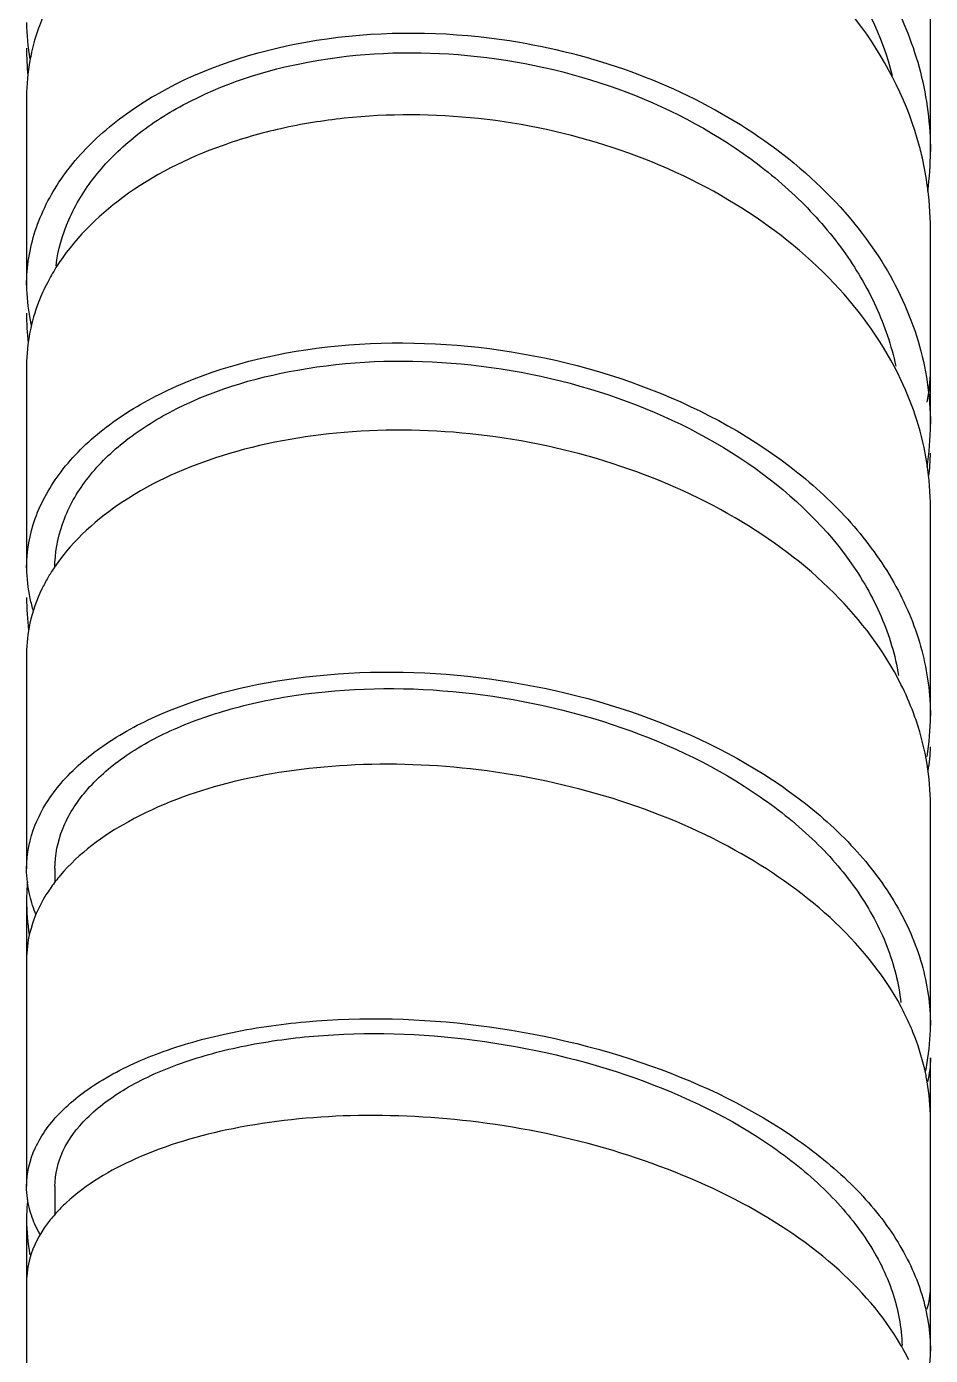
# Model space of a CAD drawing. Header units: millimetres. Extents: x 3766 to 4318, y 26587 to 26937.
# Drawn here: x 4188.82 to 4204.82, y 26882.65 to 26906.19 of the extents above; entities that cross this region are included whole.
import ezdxf

# ---------------------------------------------------------------- set-up
doc = ezdxf.new("R2010")
doc.units = ezdxf.units.MM

msp = doc.modelspace()

# ---------------------------------------------------------------- linework, layer by layer
for points, knots in [([(4197.026, 26910.741), (4197.857, 26910.637), (4198.678, 26910.431), (4199.459, 26910.125), (4199.459, 26910.125), (4200.223, 26909.825), (4200.948, 26909.429), (4201.604, 26908.937), (4201.604, 26908.937), (4202.223, 26908.471), (4202.78, 26907.92), (4203.226, 26907.284), (4203.226, 26907.284), (4203.644, 26906.69), (4203.965, 26906.023), (4204.147, 26905.323)], [0, 0, 0, 0, 0.25, 0.25, 0.25, 0.25, 0.5, 0.5, 0.5, 0.5, 0.75, 0.75, 0.75, 0.75, 1, 1, 1, 1]), ([(4204.628, 26904.065), (4204.427, 26904.818), (4204.07, 26905.537), (4203.608, 26906.172), (4203.608, 26906.172), (4203.115, 26906.855), (4202.503, 26907.443), (4201.823, 26907.937), (4201.823, 26907.937), (4201.102, 26908.459), (4200.308, 26908.874), (4199.471, 26909.183), (4199.471, 26909.183), (4198.618, 26909.497), (4197.721, 26909.702), (4196.82, 26909.793)], [0, 0, 0, 0, 0.25, 0.25, 0.25, 0.25, 0.5, 0.5, 0.5, 0.5, 0.75, 0.75, 0.75, 0.75, 1, 1, 1, 1]), ([(4204.117, 26906.73), (4204.343, 26906.304), (4204.523, 26905.85), (4204.644, 26905.38), (4204.644, 26905.38), (4204.76, 26904.922), (4204.822, 26904.449), (4204.822, 26903.978)], [0, 0, 0, 0, 0.5, 0.5, 0.5, 0.5, 1, 1, 1, 1]), ([(4189.097, 26906.342), (4189.072, 26906.282), (4189.048, 26906.219), (4189.026, 26906.158), (4189.026, 26906.158), (4188.961, 26905.972), (4188.91, 26905.782), (4188.875, 26905.589)], [0, 0, 0, 0, 0.5, 0.5, 0.5, 0.5, 1, 1, 1, 1]), ([(4188.816, 26901.606), (4188.816, 26901.931), (4188.87, 26902.259), (4188.97, 26902.569), (4188.97, 26902.569), (4189.076, 26902.895), (4189.234, 26903.202), (4189.426, 26903.485), (4189.426, 26903.485), (4189.636, 26903.791), (4189.889, 26904.067), (4190.166, 26904.311), (4190.166, 26904.311), (4190.473, 26904.58), (4190.808, 26904.812), (4191.163, 26905.012), (4191.163, 26905.012), (4191.962, 26905.463), (4192.85, 26905.751), (4193.759, 26905.913), (4193.759, 26905.913), (4194.77, 26906.094), (4195.804, 26906.118), (4196.82, 26906.011)], [0, 0, 0, 0, 0.166667, 0.166667, 0.166667, 0.166667, 0.333333, 0.333333, 0.333333, 0.333333, 0.5, 0.5, 0.5, 0.5, 0.666667, 0.666667, 0.666667, 0.666667, 0.833333, 0.833333, 0.833333, 0.833333, 1, 1, 1, 1]), ([(4196.82, 26906.011), (4197.556, 26905.933), (4198.286, 26905.784), (4198.995, 26905.565), (4198.995, 26905.565), (4199.693, 26905.351), (4200.369, 26905.069), (4201.009, 26904.715), (4201.009, 26904.715), (4201.616, 26904.38), (4202.19, 26903.98), (4202.705, 26903.51), (4202.705, 26903.51), (4203.185, 26903.073), (4203.615, 26902.576), (4203.959, 26902.028)], [0, 0, 0, 0, 0.25, 0.25, 0.25, 0.25, 0.5, 0.5, 0.5, 0.5, 0.75, 0.75, 0.75, 0.75, 1, 1, 1, 1]), ([(4189.339, 26901.954), (4189.373, 26902.234), (4189.451, 26902.508), (4189.563, 26902.766), (4189.563, 26902.766), (4189.682, 26903.04), (4189.841, 26903.296), (4190.024, 26903.53), (4190.024, 26903.53), (4190.225, 26903.784), (4190.457, 26904.013), (4190.707, 26904.218), (4190.707, 26904.218), (4190.98, 26904.44), (4191.277, 26904.633), (4191.588, 26904.8), (4191.588, 26904.8), (4192.284, 26905.174), (4193.048, 26905.421), (4193.828, 26905.565), (4193.828, 26905.565), (4194.695, 26905.726), (4195.579, 26905.76), (4196.456, 26905.692), (4196.456, 26905.692), (4197.366, 26905.62), (4198.266, 26905.437), (4199.13, 26905.14), (4199.13, 26905.14), (4199.972, 26904.849), (4200.779, 26904.452), (4201.505, 26903.942), (4201.505, 26903.942), (4201.85, 26903.699), (4202.178, 26903.431), (4202.482, 26903.137), (4202.482, 26903.137), (4202.771, 26902.856), (4203.038, 26902.552), (4203.275, 26902.224), (4203.275, 26902.224), (4203.5, 26901.913), (4203.696, 26901.579), (4203.856, 26901.229), (4203.856, 26901.229), (4204.01, 26900.892), (4204.13, 26900.539), (4204.209, 26900.177)], [0, 0, 0, 0, 0.083333, 0.083333, 0.083333, 0.083333, 0.166667, 0.166667, 0.166667, 0.166667, 0.25, 0.25, 0.25, 0.25, 0.333333, 0.333333, 0.333333, 0.333333, 0.416667, 0.416667, 0.416667, 0.416667, 0.5, 0.5, 0.5, 0.5, 0.583333, 0.583333, 0.583333, 0.583333, 0.666667, 0.666667, 0.666667, 0.666667, 0.75, 0.75, 0.75, 0.75, 0.833333, 0.833333, 0.833333, 0.833333, 0.916667, 0.916667, 0.916667, 0.916667, 1, 1, 1, 1]), ([(4196.82, 26904.559), (4196.032, 26904.643), (4195.23, 26904.649), (4194.442, 26904.564), (4194.442, 26904.564), (4194.065, 26904.524), (4193.69, 26904.463), (4193.32, 26904.38), (4193.32, 26904.38), (4192.968, 26904.301), (4192.619, 26904.2), (4192.278, 26904.079), (4192.278, 26904.079), (4191.655, 26903.855), (4191.057, 26903.558), (4190.522, 26903.164), (4190.522, 26903.164), (4190.058, 26902.82), (4189.642, 26902.404), (4189.337, 26901.919)], [0, 0, 0, 0, 0.2, 0.2, 0.2, 0.2, 0.4, 0.4, 0.4, 0.4, 0.6, 0.6, 0.6, 0.6, 0.8, 0.8, 0.8, 0.8, 1, 1, 1, 1]), ([(4204.3, 26899.932), (4204.004, 26900.559), (4203.595, 26901.134), (4203.117, 26901.64), (4203.117, 26901.64), (4202.601, 26902.188), (4202.005, 26902.654), (4201.365, 26903.046), (4201.365, 26903.046), (4200.686, 26903.462), (4199.957, 26903.792), (4199.201, 26904.043), (4199.201, 26904.043), (4198.428, 26904.299), (4197.626, 26904.472), (4196.82, 26904.559)], [0, 0, 0, 0, 0.25, 0.25, 0.25, 0.25, 0.5, 0.5, 0.5, 0.5, 0.75, 0.75, 0.75, 0.75, 1, 1, 1, 1]), ([(4203.959, 26902.028), (4204.232, 26901.589), (4204.454, 26901.115), (4204.602, 26900.619), (4204.602, 26900.619), (4204.745, 26900.141), (4204.822, 26899.642), (4204.822, 26899.146)], [0, 0, 0, 0, 0.5, 0.5, 0.5, 0.5, 1, 1, 1, 1]), ([(4189.101, 26901.48), (4189.076, 26901.423), (4189.052, 26901.365), (4189.029, 26901.307), (4189.029, 26901.307), (4188.964, 26901.135), (4188.911, 26900.959), (4188.875, 26900.778)], [0, 0, 0, 0, 0.5, 0.5, 0.5, 0.5, 1, 1, 1, 1]), ([(4188.816, 26896.602), (4188.816, 26896.897), (4188.871, 26897.195), (4188.97, 26897.475), (4188.97, 26897.475), (4189.077, 26897.773), (4189.235, 26898.051), (4189.426, 26898.303), (4189.426, 26898.303), (4189.639, 26898.583), (4189.892, 26898.83), (4190.166, 26899.047), (4190.166, 26899.047), (4190.475, 26899.292), (4190.811, 26899.498), (4191.163, 26899.674), (4191.163, 26899.674), (4191.971, 26900.081), (4192.858, 26900.328), (4193.759, 26900.464), (4193.759, 26900.464), (4194.774, 26900.615), (4195.806, 26900.621), (4196.82, 26900.508)], [0, 0, 0, 0, 0.166667, 0.166667, 0.166667, 0.166667, 0.333333, 0.333333, 0.333333, 0.333333, 0.5, 0.5, 0.5, 0.5, 0.666667, 0.666667, 0.666667, 0.666667, 0.833333, 0.833333, 0.833333, 0.833333, 1, 1, 1, 1]), ([(4196.82, 26900.508), (4197.863, 26900.39), (4198.896, 26900.141), (4199.881, 26899.757), (4199.881, 26899.757), (4200.812, 26899.395), (4201.699, 26898.909), (4202.476, 26898.287), (4202.476, 26898.287), (4202.835, 26897.999), (4203.171, 26897.681), (4203.472, 26897.333), (4203.472, 26897.333), (4203.754, 26897.006), (4204.004, 26896.652), (4204.212, 26896.273), (4204.212, 26896.273), (4204.407, 26895.915), (4204.563, 26895.536), (4204.668, 26895.141), (4204.668, 26895.141), (4204.768, 26894.761), (4204.822, 26894.368), (4204.822, 26893.976)], [0, 0, 0, 0, 0.166667, 0.166667, 0.166667, 0.166667, 0.333333, 0.333333, 0.333333, 0.333333, 0.5, 0.5, 0.5, 0.5, 0.666667, 0.666667, 0.666667, 0.666667, 0.833333, 0.833333, 0.833333, 0.833333, 1, 1, 1, 1]), ([(4189.317, 26896.6), (4189.317, 26896.862), (4189.364, 26897.126), (4189.451, 26897.374), (4189.451, 26897.374), (4189.542, 26897.639), (4189.677, 26897.888), (4189.843, 26898.113), (4189.843, 26898.113), (4190.024, 26898.363), (4190.243, 26898.585), (4190.481, 26898.783), (4190.481, 26898.783), (4190.748, 26899.003), (4191.04, 26899.191), (4191.345, 26899.355), (4191.345, 26899.355), (4192.05, 26899.729), (4192.827, 26899.967), (4193.617, 26900.106), (4193.617, 26900.106), (4194.516, 26900.266), (4195.43, 26900.3), (4196.337, 26900.229), (4196.337, 26900.229), (4197.284, 26900.156), (4198.223, 26899.967), (4199.125, 26899.665), (4199.125, 26899.665), (4199.996, 26899.373), (4200.831, 26898.976), (4201.589, 26898.455), (4201.589, 26898.455), (4202.277, 26897.983), (4202.902, 26897.408), (4203.385, 26896.732), (4203.385, 26896.732), (4203.607, 26896.422), (4203.798, 26896.09), (4203.949, 26895.74), (4203.949, 26895.74), (4204.093, 26895.405), (4204.198, 26895.054), (4204.258, 26894.697)], [0, 0, 0, 0, 0.090909, 0.090909, 0.090909, 0.090909, 0.181818, 0.181818, 0.181818, 0.181818, 0.272727, 0.272727, 0.272727, 0.272727, 0.363636, 0.363636, 0.363636, 0.363636, 0.454545, 0.454545, 0.454545, 0.454545, 0.545455, 0.545455, 0.545455, 0.545455, 0.636364, 0.636364, 0.636364, 0.636364, 0.727273, 0.727273, 0.727273, 0.727273, 0.818182, 0.818182, 0.818182, 0.818182, 0.909091, 0.909091, 0.909091, 0.909091, 1, 1, 1, 1]), ([(4196.82, 26898.96), (4196.032, 26899.051), (4195.233, 26899.067), (4194.442, 26899.001), (4194.442, 26899.001), (4193.708, 26898.94), (4192.98, 26898.807), (4192.278, 26898.587), (4192.278, 26898.587), (4191.661, 26898.393), (4191.064, 26898.132), (4190.522, 26897.773), (4190.522, 26897.773), (4190.066, 26897.471), (4189.649, 26897.099), (4189.338, 26896.653)], [0, 0, 0, 0, 0.25, 0.25, 0.25, 0.25, 0.5, 0.5, 0.5, 0.5, 0.75, 0.75, 0.75, 0.75, 1, 1, 1, 1]), ([(4204.3, 26894.538), (4204.002, 26895.135), (4203.591, 26895.677), (4203.117, 26896.152), (4203.117, 26896.152), (4202.597, 26896.675), (4202.001, 26897.116), (4201.365, 26897.488), (4201.365, 26897.488), (4200.682, 26897.887), (4199.953, 26898.204), (4199.201, 26898.446), (4199.201, 26898.446), (4198.427, 26898.696), (4197.626, 26898.868), (4196.82, 26898.96)], [0, 0, 0, 0, 0.25, 0.25, 0.25, 0.25, 0.5, 0.5, 0.5, 0.5, 0.75, 0.75, 0.75, 0.75, 1, 1, 1, 1]), ([(4189.192, 26896.425), (4189.155, 26896.36), (4189.12, 26896.295), (4189.088, 26896.229), (4189.088, 26896.229), (4188.994, 26896.035), (4188.921, 26895.83), (4188.875, 26895.62)], [0, 0, 0, 0, 0.5, 0.5, 0.5, 0.5, 1, 1, 1, 1]), ([(4188.816, 26891.274), (4188.816, 26891.538), (4188.873, 26891.805), (4188.97, 26892.052), (4188.97, 26892.052), (4189.079, 26892.321), (4189.238, 26892.567), (4189.426, 26892.788), (4189.426, 26892.788), (4189.642, 26893.04), (4189.895, 26893.258), (4190.166, 26893.446), (4190.166, 26893.446), (4190.478, 26893.664), (4190.815, 26893.845), (4191.163, 26893.998), (4191.163, 26893.998), (4191.982, 26894.357), (4192.866, 26894.565), (4193.759, 26894.671), (4193.759, 26894.671), (4194.777, 26894.792), (4195.806, 26894.782), (4196.82, 26894.66)], [0, 0, 0, 0, 0.166667, 0.166667, 0.166667, 0.166667, 0.333333, 0.333333, 0.333333, 0.333333, 0.5, 0.5, 0.5, 0.5, 0.666667, 0.666667, 0.666667, 0.666667, 0.833333, 0.833333, 0.833333, 0.833333, 1, 1, 1, 1]), ([(4196.82, 26894.66), (4197.861, 26894.535), (4198.892, 26894.293), (4199.881, 26893.924), (4199.881, 26893.924), (4200.805, 26893.579), (4201.691, 26893.121), (4202.476, 26892.529), (4202.476, 26892.529), (4202.832, 26892.26), (4203.168, 26891.961), (4203.472, 26891.632), (4203.472, 26891.632), (4203.751, 26891.328), (4204.003, 26890.997), (4204.212, 26890.639), (4204.212, 26890.639), (4204.406, 26890.308), (4204.562, 26889.953), (4204.668, 26889.582), (4204.668, 26889.582), (4204.768, 26889.229), (4204.822, 26888.861), (4204.822, 26888.496)], [0, 0, 0, 0, 0.166667, 0.166667, 0.166667, 0.166667, 0.333333, 0.333333, 0.333333, 0.333333, 0.5, 0.5, 0.5, 0.5, 0.666667, 0.666667, 0.666667, 0.666667, 0.833333, 0.833333, 0.833333, 0.833333, 1, 1, 1, 1]), ([(4189.318, 26891.279), (4189.318, 26891.517), (4189.368, 26891.758), (4189.456, 26891.98), (4189.456, 26891.98), (4189.554, 26892.222), (4189.697, 26892.444), (4189.865, 26892.644), (4189.865, 26892.644), (4190.058, 26892.87), (4190.284, 26893.068), (4190.526, 26893.24), (4190.526, 26893.24), (4190.806, 26893.437), (4191.107, 26893.602), (4191.42, 26893.741), (4191.42, 26893.741), (4191.772, 26893.897), (4192.138, 26894.023), (4192.51, 26894.123), (4192.51, 26894.123), (4192.92, 26894.233), (4193.336, 26894.315), (4193.756, 26894.369), (4193.756, 26894.369), (4194.675, 26894.491), (4195.612, 26894.493), (4196.535, 26894.395), (4196.535, 26894.395), (4197.495, 26894.295), (4198.443, 26894.089), (4199.356, 26893.771), (4199.356, 26893.771), (4200.222, 26893.47), (4201.057, 26893.069), (4201.809, 26892.547), (4201.809, 26892.547), (4202.155, 26892.308), (4202.483, 26892.044), (4202.784, 26891.75), (4202.784, 26891.75), (4203.064, 26891.478), (4203.319, 26891.18), (4203.54, 26890.859), (4203.54, 26890.859), (4203.745, 26890.559), (4203.92, 26890.238), (4204.051, 26889.9), (4204.051, 26889.9), (4204.175, 26889.578), (4204.261, 26889.243), (4204.299, 26888.903)], [0, 0, 0, 0, 0.076923, 0.076923, 0.076923, 0.076923, 0.153846, 0.153846, 0.153846, 0.153846, 0.230769, 0.230769, 0.230769, 0.230769, 0.307692, 0.307692, 0.307692, 0.307692, 0.384615, 0.384615, 0.384615, 0.384615, 0.461538, 0.461538, 0.461538, 0.461538, 0.538462, 0.538462, 0.538462, 0.538462, 0.615385, 0.615385, 0.615385, 0.615385, 0.692308, 0.692308, 0.692308, 0.692308, 0.769231, 0.769231, 0.769231, 0.769231, 0.846154, 0.846154, 0.846154, 0.846154, 0.923077, 0.923077, 0.923077, 0.923077, 1, 1, 1, 1]), ([(4196.82, 26893.025), (4196.048, 26893.119), (4195.268, 26893.148), (4194.492, 26893.104), (4194.492, 26893.104), (4193.773, 26893.065), (4193.059, 26892.962), (4192.363, 26892.783), (4192.363, 26892.783), (4191.758, 26892.628), (4191.168, 26892.412), (4190.62, 26892.107), (4190.62, 26892.107), (4190.168, 26891.857), (4189.745, 26891.547), (4189.413, 26891.156)], [0, 0, 0, 0, 0.25, 0.25, 0.25, 0.25, 0.5, 0.5, 0.5, 0.5, 0.75, 0.75, 0.75, 0.75, 1, 1, 1, 1]), ([(4204.303, 26888.827), (4203.667, 26890.013), (4202.559, 26890.936), (4201.367, 26891.599), (4201.367, 26891.599), (4200.673, 26891.985), (4199.95, 26892.282), (4199.202, 26892.515), (4199.202, 26892.515), (4198.427, 26892.756), (4197.625, 26892.927), (4196.82, 26893.025)], [0, 0, 0, 0, 0.333333, 0.333333, 0.333333, 0.333333, 0.666667, 0.666667, 0.666667, 0.666667, 1, 1, 1, 1]), ([(4189.31, 26891.027), (4189.257, 26890.957), (4189.207, 26890.884), (4189.16, 26890.809), (4189.16, 26890.809), (4189.03, 26890.599), (4188.929, 26890.369), (4188.871, 26890.128)], [0, 0, 0, 0, 0.5, 0.5, 0.5, 0.5, 1, 1, 1, 1]), ([(4188.816, 26885.648), (4188.816, 26885.879), (4188.874, 26886.113), (4188.97, 26886.327), (4188.97, 26886.327), (4189.08, 26886.567), (4189.242, 26886.78), (4189.426, 26886.967), (4189.426, 26886.967), (4189.646, 26887.19), (4189.899, 26887.376), (4190.166, 26887.537), (4190.166, 26887.537), (4190.482, 26887.727), (4190.818, 26887.881), (4191.163, 26888.008), (4191.163, 26888.008), (4191.558, 26888.155), (4191.963, 26888.269), (4192.375, 26888.357), (4192.375, 26888.357), (4192.831, 26888.455), (4193.293, 26888.522), (4193.759, 26888.563), (4193.759, 26888.563), (4194.775, 26888.654), (4195.807, 26888.626), (4196.82, 26888.499)], [0, 0, 0, 0, 0.142857, 0.142857, 0.142857, 0.142857, 0.285714, 0.285714, 0.285714, 0.285714, 0.428571, 0.428571, 0.428571, 0.428571, 0.571429, 0.571429, 0.571429, 0.571429, 0.714286, 0.714286, 0.714286, 0.714286, 0.857143, 0.857143, 0.857143, 0.857143, 1, 1, 1, 1]), ([(4196.82, 26888.499), (4197.859, 26888.368), (4198.888, 26888.132), (4199.881, 26887.779), (4199.881, 26887.779), (4200.797, 26887.453), (4201.683, 26887.026), (4202.476, 26886.467), (4202.476, 26886.467), (4202.831, 26886.216), (4203.167, 26885.941), (4203.472, 26885.633), (4203.472, 26885.633), (4203.749, 26885.352), (4204.002, 26885.046), (4204.212, 26884.713), (4204.212, 26884.713), (4204.404, 26884.407), (4204.562, 26884.08), (4204.668, 26883.735), (4204.668, 26883.735), (4204.767, 26883.409), (4204.822, 26883.07), (4204.822, 26882.731)], [0, 0, 0, 0, 0.166667, 0.166667, 0.166667, 0.166667, 0.333333, 0.333333, 0.333333, 0.333333, 0.5, 0.5, 0.5, 0.5, 0.666667, 0.666667, 0.666667, 0.666667, 0.833333, 0.833333, 0.833333, 0.833333, 1, 1, 1, 1]), ([(4189.318, 26885.649), (4189.318, 26885.862), (4189.37, 26886.076), (4189.46, 26886.27), (4189.46, 26886.27), (4189.562, 26886.491), (4189.713, 26886.685), (4189.884, 26886.855), (4189.884, 26886.855), (4190.087, 26887.058), (4190.322, 26887.229), (4190.569, 26887.376), (4190.569, 26887.376), (4190.861, 26887.549), (4191.171, 26887.689), (4191.489, 26887.806), (4191.489, 26887.806), (4191.856, 26887.94), (4192.233, 26888.043), (4192.615, 26888.123), (4192.615, 26888.123), (4193.039, 26888.211), (4193.467, 26888.271), (4193.899, 26888.309), (4193.899, 26888.309), (4194.845, 26888.39), (4195.803, 26888.36), (4196.746, 26888.238), (4196.746, 26888.238), (4197.719, 26888.113), (4198.678, 26887.891), (4199.604, 26887.562), (4199.604, 26887.562), (4200.465, 26887.256), (4201.298, 26886.857), (4202.044, 26886.334), (4202.044, 26886.334), (4202.379, 26886.1), (4202.696, 26885.84), (4202.986, 26885.553), (4202.986, 26885.553), (4203.251, 26885.289), (4203.493, 26885.002), (4203.698, 26884.69), (4203.698, 26884.69), (4203.885, 26884.403), (4204.04, 26884.097), (4204.149, 26883.772), (4204.149, 26883.772), (4204.25, 26883.468), (4204.311, 26883.149), (4204.32, 26882.829)], [0, 0, 0, 0, 0.076923, 0.076923, 0.076923, 0.076923, 0.153846, 0.153846, 0.153846, 0.153846, 0.230769, 0.230769, 0.230769, 0.230769, 0.307692, 0.307692, 0.307692, 0.307692, 0.384615, 0.384615, 0.384615, 0.384615, 0.461538, 0.461538, 0.461538, 0.461538, 0.538462, 0.538462, 0.538462, 0.538462, 0.615385, 0.615385, 0.615385, 0.615385, 0.692308, 0.692308, 0.692308, 0.692308, 0.769231, 0.769231, 0.769231, 0.769231, 0.846154, 0.846154, 0.846154, 0.846154, 0.923077, 0.923077, 0.923077, 0.923077, 1, 1, 1, 1]), ([(4204.764, 26887.502), (4204.752, 26887.576), (4204.737, 26887.649), (4204.72, 26887.723), (4204.72, 26887.723), (4204.669, 26887.946), (4204.598, 26888.166), (4204.513, 26888.378)], [0, 0, 0, 0, 0.5, 0.5, 0.5, 0.5, 1, 1, 1, 1]), ([(4196.82, 26886.784), (4196.069, 26886.879), (4195.311, 26886.919), (4194.553, 26886.899), (4194.553, 26886.899), (4193.855, 26886.879), (4193.157, 26886.808), (4192.472, 26886.67), (4192.472, 26886.67), (4191.88, 26886.551), (4191.3, 26886.382), (4190.746, 26886.135), (4190.746, 26886.135), (4190.299, 26885.935), (4189.872, 26885.687), (4189.516, 26885.356)], [0, 0, 0, 0, 0.25, 0.25, 0.25, 0.25, 0.5, 0.5, 0.5, 0.5, 0.75, 0.75, 0.75, 0.75, 1, 1, 1, 1]), ([(4204.3, 26882.835), (4203.994, 26883.365), (4203.58, 26883.832), (4203.117, 26884.238), (4203.117, 26884.238), (4202.586, 26884.705), (4201.991, 26885.088), (4201.365, 26885.414), (4201.365, 26885.414), (4200.674, 26885.772), (4199.946, 26886.057), (4199.201, 26886.281), (4199.201, 26886.281), (4198.422, 26886.515), (4197.624, 26886.681), (4196.82, 26886.784)], [0, 0, 0, 0, 0.25, 0.25, 0.25, 0.25, 0.5, 0.5, 0.5, 0.5, 0.75, 0.75, 0.75, 0.75, 1, 1, 1, 1]), ([(4189.061, 26884.787), (4189.04, 26884.822), (4189.021, 26884.858), (4189.002, 26884.896), (4189.002, 26884.896), (4188.95, 26885.002), (4188.906, 26885.111), (4188.875, 26885.225)], [0, 0, 0, 0, 0.5, 0.5, 0.5, 0.5, 1, 1, 1, 1]), ([(4189.337, 26885.175), (4189.282, 26885.114), (4189.228, 26885.05), (4189.18, 26884.983), (4189.18, 26884.983), (4189.045, 26884.799), (4188.937, 26884.593), (4188.875, 26884.375)], [0, 0, 0, 0, 0.5, 0.5, 0.5, 0.5, 1, 1, 1, 1])]:
    msp.add_open_spline(points, degree=3, knots=knots)
for points in [[(4204.822, 26903.978), (4204.822, 26903.978), (4204.822, 26907.181), (4204.822, 26907.181)], [(4188.816, 26906.259), (4188.816, 26906.043), (4188.836, 26905.826), (4188.875, 26905.612)], [(4188.816, 26905.805), (4188.816, 26905.643), (4188.823, 26905.481), (4188.838, 26905.32)], [(4188.875, 26905.589), (4188.836, 26905.375), (4188.816, 26905.158), (4188.816, 26904.94)], [(4188.816, 26904.94), (4188.816, 26904.94), (4188.816, 26904.94), (4188.816, 26904.94)], [(4188.816, 26904.94), (4188.816, 26904.94), (4188.816, 26901.606), (4188.816, 26901.606)], [(4204.664, 26903.923), (4204.653, 26903.97), (4204.641, 26904.018), (4204.628, 26904.065)], [(4204.776, 26903.275), (4204.807, 26903.507), (4204.822, 26903.743), (4204.822, 26903.978)], [(4204.761, 26903.419), (4204.736, 26903.589), (4204.704, 26903.756), (4204.664, 26903.923)], [(4204.822, 26902.602), (4204.822, 26902.876), (4204.802, 26903.149), (4204.761, 26903.419)], [(4204.822, 26902.602), (4204.822, 26902.602), (4204.822, 26902.602), (4204.822, 26902.602)], [(4204.822, 26899.146), (4204.822, 26899.146), (4204.822, 26902.602), (4204.822, 26902.602)], [(4189.337, 26901.919), (4189.283, 26901.832), (4189.232, 26901.744), (4189.186, 26901.653)], [(4189.186, 26901.653), (4189.156, 26901.597), (4189.128, 26901.538), (4189.101, 26901.48)], [(4188.816, 26901.606), (4188.816, 26901.41), (4188.835, 26901.213), (4188.873, 26901.02)], [(4188.816, 26901.114), (4188.816, 26900.936), (4188.826, 26900.759), (4188.844, 26900.583)], [(4188.873, 26901.02), (4188.881, 26900.977), (4188.89, 26900.935), (4188.901, 26900.892)], [(4188.875, 26900.778), (4188.836, 26900.581), (4188.816, 26900.382), (4188.816, 26900.183)], [(4188.816, 26900.183), (4188.816, 26900.183), (4188.816, 26900.183), (4188.816, 26900.183)], [(4188.816, 26900.183), (4188.816, 26900.183), (4188.816, 26896.602), (4188.816, 26896.602)], [(4204.765, 26899.539), (4204.803, 26899.721), (4204.822, 26899.908), (4204.822, 26900.094)], [(4204.581, 26899.217), (4204.503, 26899.462), (4204.41, 26899.7), (4204.3, 26899.932)], [(4204.763, 26898.435), (4204.723, 26898.7), (4204.661, 26898.961), (4204.581, 26899.217)], [(4204.764, 26898.387), (4204.802, 26898.639), (4204.822, 26898.892), (4204.822, 26899.146)], [(4204.79, 26898.219), (4204.811, 26898.356), (4204.822, 26898.497), (4204.822, 26898.636)], [(4204.822, 26897.669), (4204.822, 26897.926), (4204.802, 26898.183), (4204.763, 26898.435)], [(4204.822, 26897.669), (4204.822, 26897.669), (4204.822, 26897.669), (4204.822, 26897.669)], [(4204.822, 26893.976), (4204.822, 26893.976), (4204.822, 26897.669), (4204.822, 26897.669)], [(4188.816, 26896.602), (4188.816, 26896.42), (4188.836, 26896.239), (4188.875, 26896.062)], [(4189.303, 26896.604), (4189.265, 26896.545), (4189.227, 26896.486), (4189.192, 26896.425)], [(4189.338, 26896.653), (4189.326, 26896.637), (4189.314, 26896.62), (4189.303, 26896.604)], [(4188.816, 26896.075), (4188.816, 26895.881), (4188.828, 26895.687), (4188.852, 26895.495)], [(4188.875, 26896.062), (4188.891, 26895.984), (4188.911, 26895.909), (4188.934, 26895.834)], [(4188.875, 26895.62), (4188.836, 26895.444), (4188.816, 26895.263), (4188.816, 26895.081)], [(4188.816, 26895.081), (4188.816, 26895.081), (4188.816, 26895.081), (4188.816, 26895.081)], [(4188.816, 26895.081), (4188.816, 26895.081), (4188.816, 26891.274), (4188.816, 26891.274)], [(4204.521, 26894.032), (4204.456, 26894.205), (4204.383, 26894.374), (4204.3, 26894.538)], [(4204.573, 26893.885), (4204.557, 26893.935), (4204.539, 26893.984), (4204.521, 26894.032)], [(4204.763, 26893.128), (4204.72, 26893.385), (4204.657, 26893.639), (4204.573, 26893.885)], [(4204.764, 26893.263), (4204.802, 26893.499), (4204.822, 26893.738), (4204.822, 26893.976)], [(4204.78, 26893.006), (4204.808, 26893.148), (4204.822, 26893.291), (4204.822, 26893.434)], [(4204.822, 26892.405), (4204.822, 26892.648), (4204.802, 26892.89), (4204.763, 26893.128)], [(4204.822, 26892.405), (4204.822, 26892.405), (4204.822, 26892.405), (4204.822, 26892.405)], [(4204.822, 26888.496), (4204.822, 26888.496), (4204.822, 26892.405), (4204.822, 26892.405)], [(4188.874, 26890.797), (4188.836, 26890.952), (4188.816, 26891.113), (4188.816, 26891.274)], [(4189.318, 26891.279), (4189.318, 26891.279), (4189.318, 26891.279), (4189.318, 26891.279)], [(4189.318, 26891.279), (4189.318, 26891.279), (4189.318, 26891.027), (4189.318, 26891.027)], [(4188.83, 26891.041), (4188.822, 26890.932), (4188.816, 26890.824), (4188.816, 26890.716)], [(4189.33, 26891.054), (4189.323, 26891.045), (4189.317, 26891.037), (4189.31, 26891.027)], [(4189.413, 26891.156), (4189.385, 26891.122), (4189.357, 26891.089), (4189.33, 26891.054)], [(4188.985, 26890.456), (4188.938, 26890.567), (4188.901, 26890.681), (4188.874, 26890.797)], [(4188.816, 26890.716), (4188.816, 26890.716), (4188.816, 26890.716), (4188.816, 26890.716)], [(4188.816, 26890.716), (4188.816, 26890.716), (4188.816, 26885.648), (4188.816, 26885.648)], [(4188.816, 26890.716), (4188.816, 26890.51), (4188.832, 26890.305), (4188.863, 26890.102)], [(4188.871, 26890.128), (4188.835, 26889.976), (4188.816, 26889.819), (4188.816, 26889.663)], [(4204.446, 26888.535), (4204.4, 26888.634), (4204.353, 26888.73), (4204.303, 26888.827)], [(4204.513, 26888.378), (4204.491, 26888.431), (4204.468, 26888.483), (4204.446, 26888.535)], [(4204.765, 26887.842), (4204.803, 26888.057), (4204.822, 26888.277), (4204.822, 26888.496)], [(4204.732, 26887.669), (4204.744, 26887.725), (4204.756, 26887.784), (4204.765, 26887.842)], [(4204.822, 26887.923), (4204.822, 26887.782), (4204.804, 26887.64), (4204.769, 26887.502)], [(4204.822, 26887.923), (4204.822, 26887.923), (4204.822, 26887.923), (4204.822, 26887.923)], [(4204.822, 26882.731), (4204.822, 26882.731), (4204.822, 26887.923), (4204.822, 26887.923)], [(4204.822, 26886.84), (4204.822, 26887.062), (4204.803, 26887.283), (4204.764, 26887.502)], [(4188.875, 26885.225), (4188.836, 26885.363), (4188.816, 26885.506), (4188.816, 26885.648)], [(4189.318, 26885.649), (4189.318, 26885.649), (4189.317, 26885.141), (4189.317, 26885.141)], [(4189.318, 26885.649), (4189.318, 26885.649), (4189.318, 26885.649), (4189.318, 26885.649)], [(4188.835, 26885.415), (4188.823, 26885.297), (4188.816, 26885.179), (4188.816, 26885.06)], [(4189.516, 26885.356), (4189.455, 26885.299), (4189.394, 26885.238), (4189.337, 26885.175)], [(4188.816, 26885.06), (4188.816, 26885.06), (4188.816, 26885.06), (4188.816, 26885.06)], [(4188.816, 26885.06), (4188.816, 26885.06), (4188.816, 26879.752), (4188.816, 26879.752)], [(4188.816, 26885.06), (4188.816, 26884.852), (4188.835, 26884.642), (4188.873, 26884.436)], [(4188.875, 26884.375), (4188.836, 26884.239), (4188.816, 26884.097), (4188.816, 26883.955)], [(4204.765, 26883.472), (4204.802, 26883.594), (4204.822, 26883.724), (4204.822, 26883.851)], [(4204.353, 26882.74), (4204.336, 26882.773), (4204.319, 26882.803), (4204.3, 26882.835)], [(4204.439, 26882.577), (4204.411, 26882.632), (4204.383, 26882.686), (4204.353, 26882.74)], [(4204.764, 26882.117), (4204.802, 26882.319), (4204.822, 26882.525), (4204.822, 26882.731)]]:
    msp.add_open_spline(points, degree=3)

doc.saveas('drawing.dxf')
